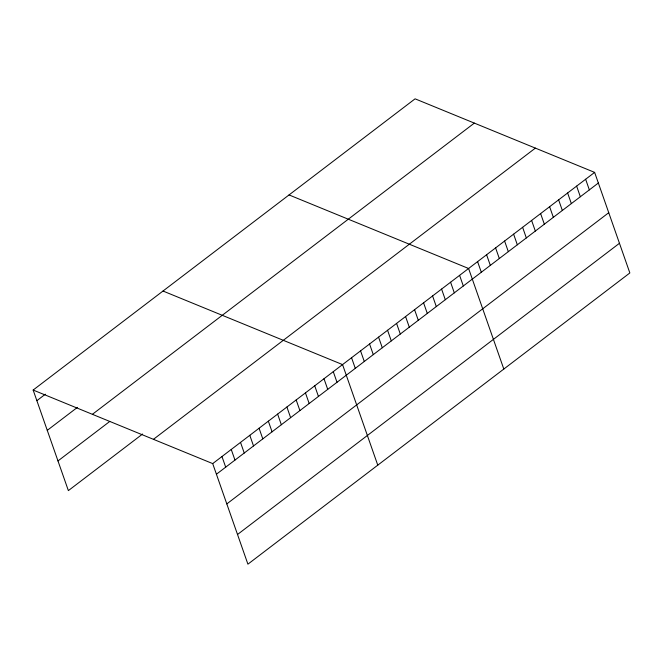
<?xml version="1.0" encoding="UTF-8"?>
<svg xmlns="http://www.w3.org/2000/svg" width="663" height="663" viewBox="0 0 663 663"><rect width="100%" height="100%" fill="white"/><g stroke="black" fill="none" stroke-linecap="round" stroke-linejoin="round"><path stroke-width="0.99" d="M33.15 390.043L415.088 98.828L594.628 172.388L629.85 272.957L247.912 564.172L212.699 463.603L33.15 390.043L68.372 490.612L142.578 434.033M36.871 400.676L45.374 394.195M47.264 430.353L77.414 407.372M92.397 414.317L474.335 123.103M57.979 460.934L109.768 421.444M153.443 439.329L535.381 148.106M212.699 463.603L594.628 172.388M216.42 474.236L598.349 183.013M226.812 503.913L608.75 212.699M237.52 534.494L619.457 243.28M289.043 194.93L468.592 268.49L503.814 369.059M163.007 291.032L342.556 364.592L377.769 465.161M585.628 179.25L589.349 189.883M576.628 186.112L580.349 196.745M567.619 192.974L571.349 203.607M558.619 199.845L562.34 210.469M549.619 206.707L553.34 217.34M540.61 213.569L544.34 224.202M531.61 220.439L535.331 231.064M522.61 227.301L526.331 237.934M513.61 234.163L517.331 244.796M504.601 241.025L508.322 251.658M495.601 247.896L499.322 258.529M486.601 254.758L490.322 265.391M477.592 261.62L481.313 272.253M459.592 275.352L463.313 285.985M450.583 282.214L454.312 292.847M441.583 289.076L445.304 299.709M432.583 295.947L436.304 306.579M423.574 302.809L427.303 313.442M414.574 309.671L418.295 320.304M405.574 316.541L409.295 327.166M396.573 323.403L400.295 334.036M387.565 330.265L391.286 340.898M378.565 337.135L382.286 347.76M369.564 343.998L373.286 354.63M360.556 350.86L364.285 361.492M351.556 357.722L355.277 368.355M333.274 371.661L337.003 382.294M324 378.73L327.721 389.363M314.726 385.808L318.447 396.441M305.452 392.877L309.173 403.51M296.179 399.955L299.9 410.579M286.897 407.024L290.626 417.657M277.623 414.093L281.344 424.726M268.349 421.171L272.07 431.804M259.076 428.24L262.797 438.873M249.794 435.318L253.523 445.942M240.52 442.387L244.241 453.02M231.246 449.456L234.967 460.089M221.972 456.534L225.693 467.166"/></g></svg>
